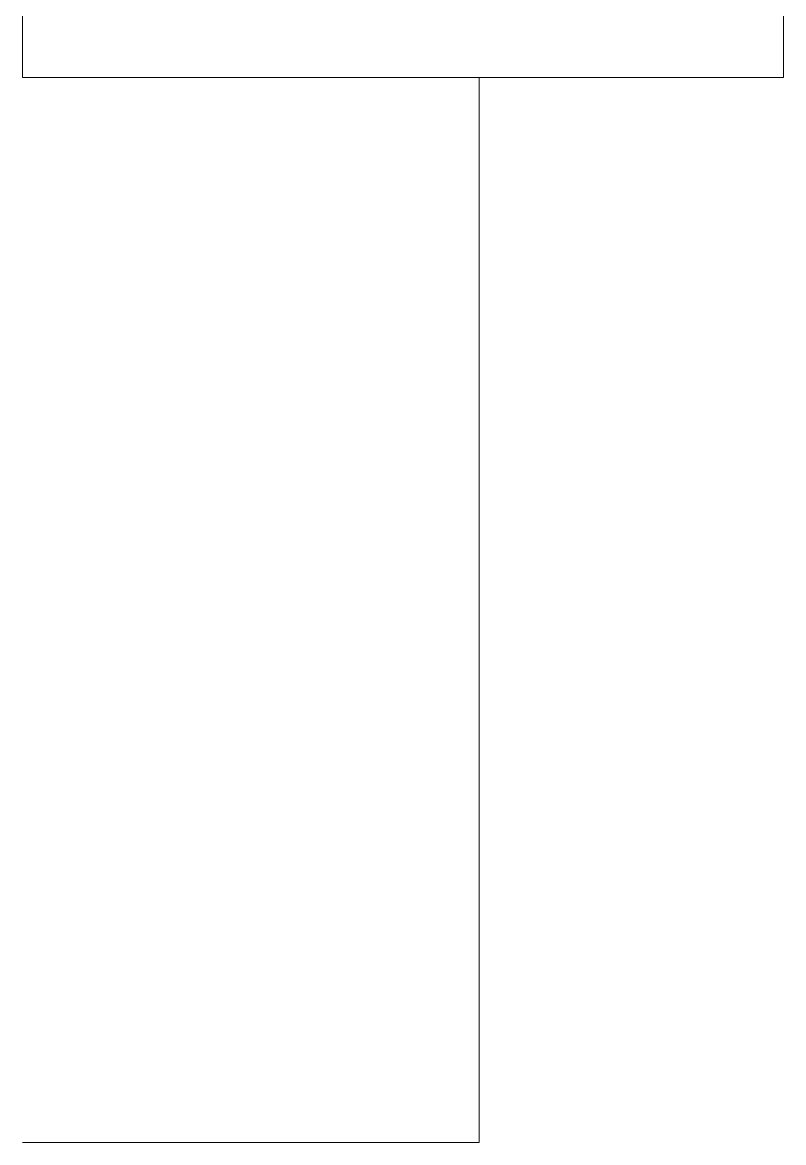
# Model space of a CAD drawing. Header units: millimetres. Extents: x 23218 to 31754, y 14902 to 21214.
# Drawn here: x 26922.1 to 26972.1, y 20161.9 to 20235.5 of the extents above; entities that cross this region are included whole.
import ezdxf

# ---------------------------------------------------------------- set-up
doc = ezdxf.new("R2010")
doc.units = ezdxf.units.MM
doc.layers.add('A-FURN', color=9, linetype='Continuous', lineweight=13)

msp = doc.modelspace()

# ---------------------------------------------------------------- linework, layer by layer
at = {"layer": 'A-FURN'}
for p, q in [((26922.107, 20231.888), (26922.107, 20309.789)), ((26972.107, 20309.789), (26972.107, 20231.888)), ((26952.107, 20231.888), (26922.107, 20231.888)), ((26972.107, 20231.888), (26922.107, 20231.888)), ((26952.107, 20161.888), (26952.107, 20231.888)), ((26922.107, 20161.888), (26952.107, 20161.888))]:
    msp.add_line(p, q, dxfattribs=at)

doc.saveas('drawing.dxf')
